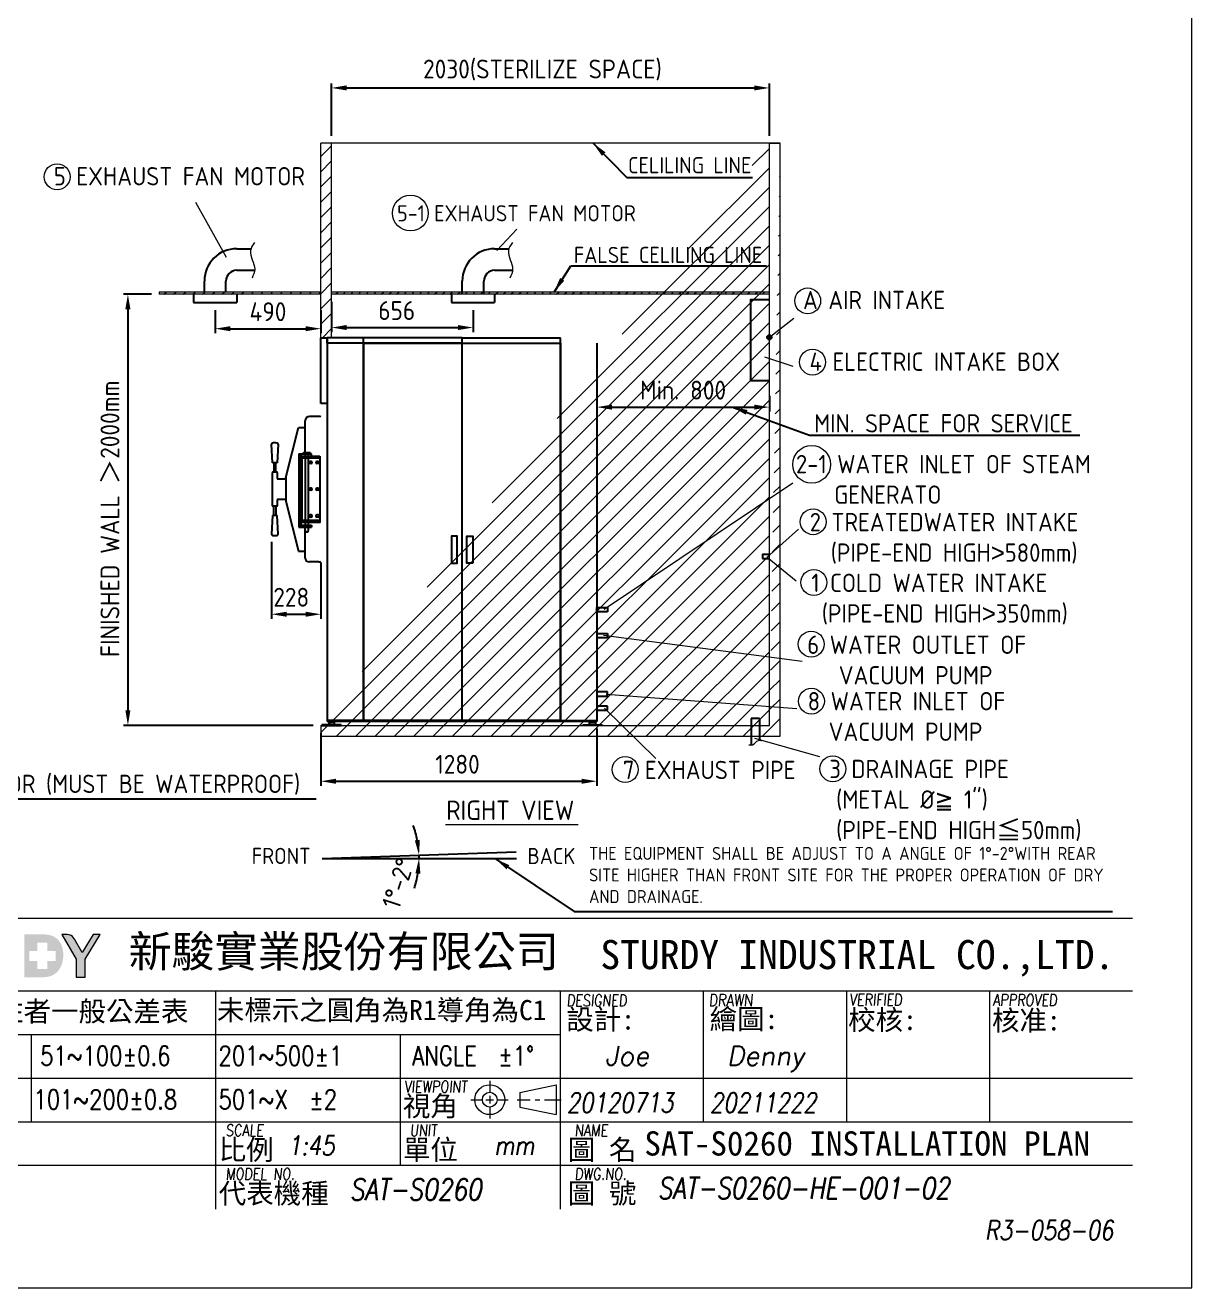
# Model space of a CAD drawing. Header units: millimetres. Extents: x -841000 to -196717, y -22833 to -2215.
# Drawn here: x -202127 to -196717, y -22833 to -16978 of the extents above; entities that cross this region are included whole.
import ezdxf

# ---------------------------------------------------------------- set-up
doc = ezdxf.new("R2010")
doc.units = ezdxf.units.MM
doc.header["$MEASUREMENT"] = 0
doc.linetypes.add('HIDDEN', pattern=[9.525, 6.35, -3.175])
doc.layers.get('0').update_dxf_attribs({"lineweight": 25})
for name, color, linetype, lineweight in [('D', 3, 'Continuous', 13), ('F', 7, 'Continuous', 15), ('H', 2, 'HIDDEN', 15), ('S', 4, 'Continuous', 15), ('T', 4, 'Continuous', 15)]:
    doc.layers.add(name, color=color, linetype=linetype, lineweight=lineweight)
doc.styles.get("Standard").update_dxf_attribs({"font": 'KAIU.TTF'})
doc.styles.add('STU25', font='isocp2.shx')
doc.styles.add('Text', font='romans.shx', dxfattribs={"width": 0.8, "oblique": 10})
doc.dimstyles.new('STU25', dxfattribs={"dimscale": 35, "dimtxt": 2.5, "dimasz": 2, "dimexe": 0.6, "dimexo": 1, "dimgap": 1, "dimtad": 1, "dimdsep": 46, "dimtxsty": 'STU25', "dimcen": 2, "dimazin": 2, "dimtfac": 1, "dimtmove": 0, "dimatfit": 3, "dimfxl": 0, "dimtolj": 1, "dimtzin": 0, "dimarcsym": 0})
doc.dimstyles.new('STU25$7', dxfattribs={"dimscale": 35, "dimtxt": 2.5, "dimasz": 2, "dimexe": 1.25, "dimexo": 0.625, "dimgap": 1, "dimtad": 0, "dimdec": 4, "dimdsep": 46, "dimtxsty": 'STU25', "dimcen": 2.5, "dimazin": 2, "dimtfac": 1, "dimtdec": 4, "dimtmove": 0, "dimatfit": 3, "dimfxl": 0, "dimtolj": 1, "dimtzin": 0, "dimarcsym": 0})

# ---------------------------------------------------------------- blocks, each defined once
blk = doc.blocks.new('*D1')
at = {"layer": 'D', "color": 0, "lineweight": -2}
for p, q in [((-200706.1, -18260), (-200706.1, -18400.7)), ((-200050.1, -18299.2), (-200050.1, -18400.7)), ((-200636.1, -18379.7), (-200120.1, -18379.7))]:
    blk.add_line(p, q, dxfattribs=at)
at = {"layer": 'D', "color": 0}
for points in [[(-200636.1, -18368), (-200636.1, -18391.3), (-200706.1, -18379.7)], [(-200120.1, -18391.3), (-200120.1, -18368), (-200050.1, -18379.7)]]:
    blk.add_solid(points, dxfattribs=at)
at = {"layer": 'Defpoints', "color": 0}
for p in [(-200706.1, -18225), (-200050.1, -18264.2), (-200050.1, -18379.7)]:
    blk.add_point(p, dxfattribs=at)
at = {"layer": 'D', "color": 0, "insert": (-200404.1, -18300.9), "char_height": 87.5, "attachment_point": 5, "style": 'STU25'}
blk.add_mtext('\\A1;656', dxfattribs=at)
blk = doc.blocks.new('*D5')
at = {"layer": 'D', "color": 0, "lineweight": -2}
for p, q in [((-199476.1, -18696.5), (-199476.1, -18769.8)), ((-198676.1, -18696.5), (-198676.1, -18769.8)), ((-199406.1, -18748.8), (-198746.1, -18748.8))]:
    blk.add_line(p, q, dxfattribs=at)
at = {"layer": 'D', "color": 0}
for points in [[(-199406.1, -18737.1), (-199406.1, -18760.5), (-199476.1, -18748.8)], [(-198746.1, -18760.5), (-198746.1, -18737.1), (-198676.1, -18748.8)]]:
    blk.add_solid(points, dxfattribs=at)
at = {"layer": 'Defpoints', "color": 0}
for p in [(-199476.1, -18661.5), (-198676.1, -18661.5), (-198676.1, -18748.8)]:
    blk.add_point(p, dxfattribs=at)
at = {"layer": 'D', "color": 0, "insert": (-199076.1, -18670), "char_height": 87.5, "attachment_point": 5, "style": 'STU25'}
blk.add_mtext('\\A1;{\\Fisocp2.shx;Min. 800}', dxfattribs=at)
blk = doc.blocks.new('*D8')
at = {"layer": 'D', "color": 0, "lineweight": -2}
for p, q in [((-199476.1, -20240), (-199476.1, -20504.9)), ((-200756.1, -20260), (-200756.1, -20504.9)), ((-200686.1, -20483.9), (-199546.1, -20483.9))]:
    blk.add_line(p, q, dxfattribs=at)
at = {"layer": 'D', "color": 0}
for points in [[(-200686.1, -20472.2), (-200686.1, -20495.5), (-200756.1, -20483.9)], [(-199546.1, -20495.5), (-199546.1, -20472.2), (-199476.1, -20483.9)]]:
    blk.add_solid(points, dxfattribs=at)
at = {"layer": 'Defpoints', "color": 0}
for p in [(-200756.1, -20225), (-199476.1, -20205), (-199476.1, -20483.9)]:
    blk.add_point(p, dxfattribs=at)
at = {"layer": 'D', "color": 0, "insert": (-200122.2, -20405.1), "char_height": 87.5, "attachment_point": 5, "style": 'STU25'}
blk.add_mtext('\\A1;1280', dxfattribs=at)
blk = doc.blocks.new('*D11')
at = {"layer": 'D', "color": 0, "lineweight": -2}
for p, q in [((-201246.1, -18299.2), (-201246.1, -18406.1)), ((-200756.1, -18299.2), (-200756.1, -18406.1)), ((-201176.1, -18385.1), (-200826.1, -18385.1))]:
    blk.add_line(p, q, dxfattribs=at)
at = {"layer": 'D', "color": 0}
for points in [[(-201176.1, -18373.4), (-201176.1, -18396.7), (-201246.1, -18385.1)], [(-200826.1, -18396.7), (-200826.1, -18373.4), (-200756.1, -18385.1)]]:
    blk.add_solid(points, dxfattribs=at)
at = {"layer": 'Defpoints', "color": 0}
for p in [(-201246.1, -18264.2), (-200756.1, -18264.2), (-200756.1, -18385.1)]:
    blk.add_point(p, dxfattribs=at)
at = {"layer": 'D', "color": 0, "insert": (-201001.1, -18306.3), "char_height": 87.5, "attachment_point": 5, "style": 'STU25'}
blk.add_mtext('\\A1;490', dxfattribs=at)
blk = doc.blocks.new('*D13')
at = {"layer": 'D', "color": 0, "lineweight": -2}
for p, q in [((-200984.5, -19373.5), (-200984.5, -19730.4)), ((-200756.1, -19469), (-200756.1, -19730.4)), ((-200914.5, -19709.4), (-200826.1, -19709.4))]:
    blk.add_line(p, q, dxfattribs=at)
at = {"layer": 'D', "color": 0}
for points in [[(-200914.5, -19697.7), (-200914.5, -19721), (-200984.5, -19709.4)], [(-200826.1, -19721), (-200826.1, -19697.7), (-200756.1, -19709.4)]]:
    blk.add_solid(points, dxfattribs=at)
at = {"layer": 'Defpoints', "color": 0}
for p in [(-200984.5, -19338.5), (-200756.1, -19434), (-200756.1, -19709.4)]:
    blk.add_point(p, dxfattribs=at)
at = {"layer": 'D', "color": 0, "insert": (-200893, -19630.6), "char_height": 87.5, "attachment_point": 5, "style": 'STU25'}
blk.add_mtext('\\A1;228', dxfattribs=at)
blk = doc.blocks.new('外箱組面板側面')
for p, q in [((3566.1, -6862.1), (3566.1, -6557.1)), ((3566.1, -6557.1), (3596.1, -6557.1)), ((3596.1, -6557.1), (3596.1, -6862.1)), ((3764.6, -6557.1), (3596.1, -6557.1)), ((3596.1, -6582.1), (3596.1, -6557.1)), ((3764.6, -6582.1), (3764.6, -6557.1)), ((4677.6, -6582.1), (4677.6, -6557.1)), ((3764.6, -6582.1), (3596.1, -6582.1)), ((3596.1, -6862.1), (3566.1, -6862.1))]:
    blk.add_line(p, q)
at = {"color": 0}
for p, q in [((4221.1, -6557.1), (3764.6, -6557.1)), ((3764.6, -6582.1), (3764.6, -6557.1)), ((4221.1, -6557.1), (4677.6, -6557.1)), ((4221.1, -6582.1), (4221.1, -6557.1)), ((4221.1, -6582.1), (4221.1, -6557.1)), ((4221.1, -6582.1), (3764.6, -6582.1)), ((4221.1, -6582.1), (4677.6, -6582.1))]:
    blk.add_line(p, q, dxfattribs=at)
blk = doc.blocks.new('*D18')
at = {"layer": 'D', "color": 0, "lineweight": -2}
for start, end in [(10.92496, 19.84992), (0, 2), (342.15008, 351.07504)]:
    blk.add_arc((-200750.2, -20842), 449.8, start, end, dxfattribs=at)
at = {"layer": 'D', "color": 0}
for points in [[(-200320.1, -20758.1), (-200296.9, -20755.4), (-200300.6, -20826.3)], [(-200294.2, -20912.7), (-200317.4, -20910.9), (-200300.4, -20842)]]:
    blk.add_solid(points, dxfattribs=at)
at = {"layer": 'Defpoints', "color": 0}
for p in [(-200750.2, -20842), (-200750.2, -20842), (-200300.5, -20831.5), (-199849.7, -20810.6), (-199849.2, -20842)]:
    blk.add_point(p, dxfattribs=at)
at = {"layer": 'D', "color": 0, "insert": (-200397.3, -20956.9), "char_height": 87.5, "attachment_point": 5, "rotation": 71.96265, "style": 'STU25'}
blk.add_mtext('1%%D-2%%D', dxfattribs=at)
blk = doc.blocks.new('*D20')
at = {"layer": 'D', "color": 0, "lineweight": -2}
for p, q in [((-201541.1, -18225), (-201671.7, -18225)), ((-201650.7, -18295), (-201650.7, -20155)), ((-200791.1, -20225), (-201671.7, -20225))]:
    blk.add_line(p, q, dxfattribs=at)
at = {"layer": 'D', "color": 0}
for points in [[(-201639, -18295), (-201662.4, -18295), (-201650.7, -18225)], [(-201662.4, -20155), (-201639, -20155), (-201650.7, -20225)]]:
    blk.add_solid(points, dxfattribs=at)
at = {"layer": 'Defpoints', "color": 0}
for p in [(-201506.1, -18225), (-201650.7, -20225), (-200756.1, -20225)]:
    blk.add_point(p, dxfattribs=at)
at = {"layer": 'D', "color": 0, "insert": (-201777.6, -19908.2), "char_height": 87.5, "attachment_point": 1, "rotation": 90, "style": 'STU25'}
blk.add_mtext('\\A1;{\\Fisocp2.shx;FINISHED WALL \\f新細明體|b0|i0|c136|p16;＞\\Fisocp2.shx;2000mm}', dxfattribs=at)
blk = doc.blocks.new('*D21')
at = {"layer": 'D', "color": 0, "lineweight": -2}
for p, q in [((-200706.1, -17490), (-200706.1, -17247.3)), ((-200636.1, -17268.3), (-198746.1, -17268.3)), ((-198676.1, -17490), (-198676.1, -17247.3))]:
    blk.add_line(p, q, dxfattribs=at)
at = {"layer": 'D', "color": 0}
for points in [[(-200636.1, -17256.7), (-200636.1, -17280), (-200706.1, -17268.3)], [(-198746.1, -17280), (-198746.1, -17256.7), (-198676.1, -17268.3)]]:
    blk.add_solid(points, dxfattribs=at)
at = {"layer": 'Defpoints', "color": 0}
for p in [(-198676.1, -17268.3), (-200706.1, -17525), (-198676.1, -17525)]:
    blk.add_point(p, dxfattribs=at)
at = {"layer": 'D', "color": 0, "insert": (-200281.7, -17137.1), "char_height": 87.5, "attachment_point": 1, "style": 'STU25'}
blk.add_mtext('\\A1;{\\Fisocp2.shx;2030(STERILIZE SPACE)}', dxfattribs=at)
blk = doc.blocks.new('新駿LOGO')
at = {"layer": 'F'}
h = blk.add_hatch(color=256, dxfattribs=at)
edge = h.paths.add_edge_path()
edge.add_spline(control_points=[(-514.87, -443.62), (-514.87, -443.62), (-513.05, -443.62), (-513.05, -443.62)], knot_values=[-9, -9, -9, -9, -8, -8, -8, -8], degree=3, periodic=0)
edge.add_spline(control_points=[(-513.05, -443.62), (-512.51, -443.62), (-512.09, -443.52), (-511.79, -443.32)], knot_values=[-8, -8, -8, -8, -7, -7, -7, -7], degree=3, periodic=0)
edge.add_spline(control_points=[(-511.79, -443.32), (-511.48, -443.12), (-511.25, -442.85), (-511.09, -442.5)], knot_values=[-7, -7, -7, -7, -6, -6, -6, -6], degree=3, periodic=0)
edge.add_spline(control_points=[(-511.09, -442.5), (-510.93, -442.15), (-510.85, -441.76), (-510.85, -441.32)], knot_values=[-6, -6, -6, -6, -5, -5, -5, -5], degree=3, periodic=0)
edge.add_spline(control_points=[(-510.85, -441.32), (-510.85, -440.87), (-510.93, -440.49), (-511.1, -440.17)], knot_values=[-5, -5, -5, -5, -4, -4, -4, -4], degree=3, periodic=0)
edge.add_spline(control_points=[(-511.1, -440.17), (-511.27, -439.85), (-511.49, -439.61), (-511.78, -439.45)], knot_values=[-4, -4, -4, -4, -3, -3, -3, -3], degree=3, periodic=0)
edge.add_spline(control_points=[(-511.78, -439.45), (-512.06, -439.29), (-512.46, -439.2), (-512.97, -439.2)], knot_values=[-3, -3, -3, -3, -2, -2, -2, -2], degree=3, periodic=0)
edge.add_spline(control_points=[(-512.97, -439.2), (-512.97, -439.2), (-514.87, -439.2), (-514.87, -439.2)], knot_values=[-2, -2, -2, -2, -1, -1, -1, -1], degree=3, periodic=0)
edge.add_spline(control_points=[(-514.87, -439.2), (-514.87, -439.2), (-514.87, -443.62), (-514.87, -443.62)], knot_values=[-1, -1, -1, -1, 0, 0, 0, 0], degree=3, periodic=0)
h.paths.add_polyline_path([(-514.34, -441.95), (-514.34, -440.92), (-513.51, -440.92), (-513.51, -440.07), (-512.48, -440.07), (-512.48, -440.92), (-511.64, -440.92), (-511.64, -441.95), (-512.48, -441.95), (-512.48, -442.77), (-513.51, -442.77), (-513.51, -441.95)], flags=16)
h = blk.add_hatch(color=256, dxfattribs=at)
edge = h.paths.add_edge_path()
edge.add_spline(control_points=[(-509.51, -443.62), (-509.51, -443.62), (-509.51, -441.77), (-509.51, -441.77), (-509.51, -441.77), (-511, -439.2), (-511, -439.2), (-511, -439.2), (-510.64, -439.2), (-510.64, -439.2), (-510.64, -439.2), (-510.3, -439.19), (-510.04, -439.32), (-509.79, -439.45), (-509.71, -439.68), (-509.71, -439.68), (-509.71, -439.68), (-508.9, -441.07), (-508.9, -441.07), (-508.9, -441.07), (-507.78, -439.2), (-507.78, -439.2), (-507.78, -439.2), (-507.05, -439.2), (-507.05, -439.2), (-507.05, -439.2), (-508.59, -441.77), (-508.59, -441.77), (-508.59, -441.77), (-508.59, -443.62), (-508.59, -443.62), (-508.59, -443.62), (-509.51, -443.62), (-509.51, -443.62)], knot_values=[0, 0, 0, 0, 1, 1, 1, 2, 2, 2, 3, 3, 3, 4, 4, 4, 5, 5, 5, 6, 6, 6, 7, 7, 7, 8, 8, 8, 9, 9, 9, 10, 10, 10, 11, 11, 11, 11], degree=3, periodic=1)
at = {"layer": 'F', "lineweight": 0}
blk.add_open_spline([(-509.51, -443.62), (-509.51, -443.62), (-509.51, -441.77), (-509.51, -441.77), (-509.51, -441.77), (-511, -439.2), (-511, -439.2), (-511, -439.2), (-510.64, -439.2), (-510.64, -439.2), (-510.64, -439.2), (-510.3, -439.19), (-510.04, -439.32), (-509.79, -439.45), (-509.71, -439.68), (-509.71, -439.68), (-509.71, -439.68), (-508.9, -441.07), (-508.9, -441.07), (-508.9, -441.07), (-507.78, -439.2), (-507.78, -439.2), (-507.78, -439.2), (-507.05, -439.2), (-507.05, -439.2), (-507.05, -439.2), (-508.59, -441.77), (-508.59, -441.77), (-508.59, -441.77), (-508.59, -443.62), (-508.59, -443.62), (-508.59, -443.62), (-509.51, -443.62), (-509.51, -443.62)], degree=3, knots=[0, 0, 0, 0, 1, 1, 1, 2, 2, 2, 3, 3, 3, 4, 4, 4, 5, 5, 5, 6, 6, 6, 7, 7, 7, 8, 8, 8, 9, 9, 9, 10, 10, 10, 11, 11, 11, 11], dxfattribs=at)
at = {"attachment_point": 1, "style": 'STU25'}
for s, insert, char_height in [('{\\f標楷體|b0|i0|c136|p65;新駿實業股份有限公司}', (-504.12, -439.33), 3.25), ('{\\f標楷體|b0|i0|c136|p65;STURDY\\H0.9667x; \\H1.034x;INDUSTRIAL CO.,LTD.}', (-455.51, -439.78), 3)]:
    blk.add_mtext(s, dxfattribs=dict(at, insert=insert, char_height=char_height))
blk = doc.blocks.new('H421')
at = {"layer": 'F', "color": 7}
for p, q in [((155.91, 38.09), (286.91, 38.09)), ((211.36, 38.09), (286.91, 38.09)), ((155.91, 30.59), (286.91, 30.59)), ((192.41, 30.59), (192.41, 17.09)), ((242.66, 30.59), (242.66, 17.09)), ((257.41, 30.59), (257.41, 17.09)), ((272.16, 30.59), (272.16, 17.09)), ((155.91, 26.09), (227.91, 26.09)), ((173.41, 26.09), (173.41, 17.09)), ((211.41, 26.09), (211.41, 17.09)), ((155.91, 21.59), (286.91, 21.59)), ((214.91, 21.59), (286.91, 21.59)), ((227.91, 21.59), (286.91, 21.59)), ((155.91, 17.09), (286.91, 17.09)), ((211.41, 17.09), (211.41, 12.59)), ((227.91, 17.09), (227.91, 8.09)), ((286.91, 12.59), (155.91, 12.59))]:
    blk.add_line(p, q, dxfattribs=at)
at = {"layer": 'F'}
for p, q in [((227.91, 30.59), (227.91, 17.09)), ((192.41, 17.09), (192.41, 8.09))]:
    blk.add_line(p, q, dxfattribs=at)
at = {"layer": 'F', "color": 0}
for p, q in [((220.66, 21.32), (220.66, 20.14)), ((223.77, 20.14), (227.5, 20.92)), ((227.5, 20.92), (227.5, 17.84)), ((220.66, 19.77), (220.66, 19)), ((223.77, 20.14), (223.77, 18.62)), ((218.72, 19.38), (219.89, 19.38)), ((220.27, 19.38), (221.04, 19.38)), ((220.66, 18.62), (220.66, 17.45)), ((221.42, 19.38), (222.57, 19.38)), ((223.49, 19.38), (224.81, 19.38)), ((223.77, 18.62), (227.5, 17.84)), ((225.34, 19.38), (225.81, 19.38)), ((226.31, 19.38), (228.03, 19.38))]:
    blk.add_line(p, q, dxfattribs=at)
for radius in [1.54, 0.762]:
    blk.add_circle((220.66, 19.38), radius, dxfattribs=at)
blk.add_blockref('新駿LOGO', (687.56, 475.62))
at = {"layer": 'F', "lineweight": -3}
for s, height, p in [('未標示之圓角為R1導角為C1', 2.0757, (192.54, 27.58)), ('未標註者一般公差表', 2.076, (164.12, 27.45)), ('設計:', 2.076, (228.54, 26.61)), ('繪圖:', 2.076, (243.32, 26.66)), ('校核:', 2.076, (257.59, 26.57)), ('核准:', 2.076, (272.41, 26.52)), ('視角', 2.076, (211.71, 17.69)), ('比例', 2.076, (192.73, 13.19)), ('單位', 2.076, (211.71, 13.19)), ('圖 名', 2.076, (228.7, 13.19)), ('代表機種', 2.076, (192.73, 8.69)), ('圖 號', 2.076, (228.7, 8.69))]:
    blk.add_text(s, height=height, dxfattribs=at).set_placement(p)
at = {"layer": 'F', "color": 1, "lineweight": 15, "style": 'Text', "oblique": 5, "width": 0.8}
for s, height, p in [('DESIGNED', 1.2, (228.57, 29.01)), ('DRAWN', 1.245, (243.23, 29.03)), ('VERIFIED', 1.2, (257.72, 29.09)), ('APPROVED', 1.2, (272.5, 29.06)), ('VIEWPOINT', 1.2, (211.83, 20.13)), ('SCALE', 1.2, (193.44, 15.63)), ('UNIT', 1.2, (212.42, 15.63)), ('NAME', 1.2, (229.41, 15.63)), ('MODEL NO.', 1.2, (193.44, 11.13)), ('DWG.NO.', 1.2, (229.41, 11.13))]:
    blk.add_text(s, height=height, dxfattribs=at).set_placement(p)
at = {"layer": 'F', "lineweight": 20, "style": 'Text', "width": 0.8}
for s, p in [('51~100±0.6', (174.32, 22.91)), ('201~500±1', (192.72, 22.91)), ('ANGLE  ±1%%D', (212.68, 22.91)), ('101~200±0.8', (173.63, 18.41)), ('501~X  ±2', (192.72, 18.41))]:
    blk.add_text(s, height=2, dxfattribs=at).set_placement(p)

msp = doc.modelspace()

# ---------------------------------------------------------------- hatches: boundary and pattern name
msp.add_hatch(color=256).paths.add_polyline_path([(-198665.337, -18425.011, 1), (-198686.858, -18425.011, 1)])
at = {"layer": 'H', "ltscale": 5}
h = msp.add_hatch(dxfattribs=at)
h.set_pattern_fill('ANSI31', color=256, scale=20, style=0)
h.set_pattern_definition([(45, (30457.27, -708.72), (-44.90128, 44.90128), [])])
h.paths.add_polyline_path([(-198676.097, -17525.011), (-198626.097, -17525.011)], flags=16)
h.paths.add_polyline_path([(-198676.097, -17525.011), (-198626.097, -17525.011)], flags=16)
h.paths.add_polyline_path([(-198676.097, -17525.011), (-198626.097, -17525.011)], flags=0)
h.paths.add_polyline_path([(-198676.097, -17525.011), (-198626.097, -17525.011)], flags=0)
h.paths.add_polyline_path([(-198676.097, -17525.011), (-198626.097, -17525.011)], flags=0)
h.paths.add_polyline_path([(-198676.097, -17525.011), (-198626.097, -17525.011)], flags=0)
h.paths.add_polyline_path([(-198676.097, -17525.011), (-198626.097, -17525.011)], flags=0)
h.paths.add_polyline_path([(-198676.097, -17525.011), (-198626.097, -17525.011)], flags=0)
h.paths.add_polyline_path([(-198676.097, -17525.011), (-198626.097, -17525.011)], flags=0)
h.paths.add_polyline_path([(-198676.097, -17525.011), (-198626.097, -17525.011)], flags=0)
h.paths.add_polyline_path([(-198676.097, -17525.011), (-198626.097, -17525.011)], flags=0)
h.paths.add_polyline_path([(-198676.097, -17525.011), (-198626.097, -17525.011)], flags=0)
h.paths.add_polyline_path([(-198676.097, -17525.011), (-198626.097, -17525.011)], flags=0)
h.paths.add_polyline_path([(-198676.097, -17525.011), (-198626.097, -17525.011)], flags=0)
h.paths.add_polyline_path([(-198676.097, -17525.011), (-198626.097, -17525.011)], flags=0)
h.paths.add_polyline_path([(-198676.097, -17525.011), (-198626.097, -17525.011)], flags=0)
h.paths.add_polyline_path([(-198676.097, -17525.011), (-198626.097, -17525.011)], flags=0)
edge = h.paths.add_edge_path()
edge.add_line((-198626.097, -20275.011), (-198626.097, -17525.011))
edge.add_line((-198676.097, -20225.011), (-198676.097, -17525.011))
edge.add_line((-200756.097, -20275.011), (-198626.097, -20275.011))
edge.add_line((-200756.097, -20225.011), (-198676.097, -20225.011))
edge.add_line((-200756.097, -20225.011), (-200756.097, -20275.011))
h = msp.add_hatch(dxfattribs=at)
h.set_pattern_fill('ANSI31', color=256, scale=400, style=0)
h.set_pattern_definition([(45, (13783.546, 94.84), (-35.355339, 35.355339), [])])
h.paths.add_polyline_path([(-200756.097, -18427.011), (-200706.097, -18427.011), (-200706.097, -17525.011), (-200756.097, -17525.011)])
at = {"layer": 'H'}
h = msp.add_hatch(dxfattribs=at)
h.set_pattern_fill('ANSI31', color=256, scale=10, style=0)
h.set_pattern_definition([(45, (13620.032, 390.92), (-22.4506403, 22.4506403), [])])
h.paths.add_polyline_path([(-200756.828, -18215.011), (-201506.828, -18215.011), (-201506.828, -18225.011), (-200756.828, -18225.011)])
h = msp.add_hatch(dxfattribs=at)
h.set_pattern_fill('ANSI31', color=256, scale=200, style=0)
h.set_pattern_definition([(45, (13783.546, 94.84), (-17.6776695, 17.6776695), [])])
h.paths.add_polyline_path([(-198676.097, -18215.011), (-200706.097, -18215.011), (-200706.097, -18225.011), (-198676.097, -18225.011)])

# ---------------------------------------------------------------- linework, layer by layer
for p, q in [((-201146.097, -18014.263), (-201080.177, -18014.263)), ((-199950.097, -18014.263), (-199884.177, -18014.263)), ((-201146.097, -18114.263), (-201062.803, -18114.263)), ((-199950.097, -18114.263), (-199866.803, -18114.263)), ((-201296.097, -18215.011), (-201296.097, -18164.263)), ((-201196.097, -18215.011), (-201196.097, -18164.263)), ((-200100.097, -18225.011), (-200100.097, -18164.263)), ((-200000.097, -18225.011), (-200000.097, -18164.263)), ((-201346.097, -18225.011), (-201346.097, -18264.155)), ((-201346.097, -18264.155), (-201146.097, -18264.155)), ((-201146.097, -18225.011), (-201146.097, -18264.155)), ((-200150.097, -18225.011), (-200150.097, -18264.155)), ((-200150.097, -18264.155), (-199950.097, -18264.155)), ((-199950.097, -18225.011), (-199950.097, -18264.155)), ((-200726.097, -18452.011), (-200726.097, -20207.011)), ((-200557.597, -20202.011), (-200557.597, -18452.011)), ((-200556.597, -20202.011), (-200556.597, -18452.011)), ((-200556.597, -18452.011), (-200101.597, -18452.011)), ((-200101.597, -18452.011), (-200101.597, -20202.011)), ((-200100.597, -20202.011), (-200100.597, -18452.011)), ((-200100.597, -18452.011), (-199645.597, -18452.011)), ((-199645.597, -18452.011), (-199645.597, -20202.011)), ((-199644.597, -18452.011), (-199644.597, -20202.011)), ((-199476.097, -18452.011), (-199476.097, -20207.011)), ((-200765.097, -18792.011), (-200809.097, -18792.011)), ((-200918.297, -19074.511), (-200859.26, -18842.811)), ((-200859.26, -18842.811), (-200829.097, -18842.811)), ((-200829.097, -18958.511), (-200829.097, -18812.011)), ((-200980.047, -19007.524), (-200984.547, -18920.524)), ((-200954.547, -18920.524), (-200959.047, -19007.524)), ((-200858.097, -18965.511), (-200858.097, -19305.511)), ((-200858.097, -18965.511), (-200798.597, -18965.511)), ((-200848.097, -18965.511), (-200848.097, -19305.511)), ((-200836.097, -18959.011), (-200835.597, -18958.511)), ((-200836.097, -18965.011), (-200836.097, -18959.011)), ((-200835.597, -18965.511), (-200836.097, -18965.011)), ((-200835.597, -18958.511), (-200806.597, -18958.511)), ((-200806.597, -18965.511), (-200835.597, -18965.511)), ((-200829.097, -18965.511), (-200829.097, -19273.511)), ((-200813.097, -19273.511), (-200813.097, -18965.511)), ((-200806.597, -18958.511), (-200806.097, -18959.011)), ((-200806.097, -18965.011), (-200806.597, -18965.511)), ((-200806.097, -18959.011), (-200806.097, -18965.011)), ((-200798.597, -18975.511), (-200798.597, -18965.511)), ((-200959.047, -19007.524), (-200980.047, -19007.524)), ((-200974.297, -19007.524), (-200974.297, -19050.761)), ((-200964.797, -19050.761), (-200964.797, -19007.524)), ((-200848.097, -18975.511), (-200798.597, -18975.511)), ((-200848.097, -18975.511), (-200848.097, -18975.511)), ((-200843.597, -18985.511), (-200843.597, -19273.511)), ((-200813.097, -19273.511), (-200813.097, -18975.511)), ((-200800.597, -19000.511), (-200803.597, -19000.511)), ((-200800.597, -19010.511), (-200803.597, -19010.511)), ((-200770.597, -19000.511), (-200773.597, -19000.511)), ((-200770.597, -19010.511), (-200773.597, -19010.511)), ((-200761.097, -18975.511), (-200761.097, -19283.511)), ((-200981.047, -19051.761), (-200981.047, -19207.261)), ((-200959.047, -19050.761), (-200980.047, -19050.761)), ((-200958.047, -19051.761), (-200958.047, -19082.011)), ((-200958.047, -19082.011), (-200918.297, -19082.011)), ((-200918.297, -19074.511), (-200918.297, -19184.511)), ((-200800.597, -19124.511), (-200803.597, -19124.511)), ((-200800.597, -19134.511), (-200803.597, -19134.511)), ((-200770.597, -19124.511), (-200773.597, -19124.511)), ((-200770.597, -19134.511), (-200773.597, -19134.511)), ((-200918.297, -19177.011), (-200958.047, -19177.011)), ((-200958.047, -19177.011), (-200958.047, -19207.261)), ((-200918.297, -19184.511), (-200859.26, -19416.211)), ((-200980.047, -19251.499), (-200984.547, -19338.499)), ((-200959.047, -19208.261), (-200980.047, -19208.261)), ((-200959.047, -19251.499), (-200980.047, -19251.499)), ((-200974.297, -19251.499), (-200974.297, -19208.261)), ((-200964.797, -19208.261), (-200964.797, -19251.499)), ((-200954.547, -19338.499), (-200959.047, -19251.499)), ((-200800.597, -19248.511), (-200803.597, -19248.511)), ((-200800.597, -19258.511), (-200803.597, -19258.511)), ((-200770.597, -19248.511), (-200773.597, -19248.511)), ((-200770.597, -19258.511), (-200773.597, -19258.511)), ((-200858.097, -19305.511), (-200798.597, -19305.511)), ((-200848.097, -19295.511), (-200798.597, -19295.511)), ((-200848.097, -19295.511), (-200848.097, -19295.511)), ((-200848.097, -19295.511), (-200848.097, -19295.511)), ((-200829.097, -19283.511), (-200829.097, -19295.511)), ((-200829.097, -19447.011), (-200829.097, -19305.511)), ((-200829.097, -19317.511), (-200827.097, -19327.511)), ((-200815.097, -19327.511), (-200813.097, -19317.511)), ((-200813.097, -19295.511), (-200813.097, -19283.511)), ((-200761.097, -19283.511), (-200813.097, -19283.511)), ((-200813.097, -19317.511), (-200813.097, -19305.511)), ((-200798.597, -19295.511), (-200798.597, -19305.511)), ((-200827.097, -19327.511), (-200815.097, -19327.511)), ((-200859.26, -19416.211), (-200829.097, -19416.211)), ((-198708.472, -19430.479), (-198676.097, -19430.479)), ((-198708.472, -19430.479), (-198708.472, -19450.479)), ((-200765.097, -19467.011), (-200809.097, -19467.011)), ((-198708.472, -19450.479), (-198676.097, -19450.479)), ((-199476.097, -19698.125), (-199476.097, -19678.125)), ((-199476.097, -19678.125), (-199426.097, -19678.125)), ((-199426.097, -19698.125), (-199476.097, -19698.125)), ((-199426.097, -19678.125), (-199426.097, -19698.125)), ((-199476.097, -19798.125), (-199426.097, -19798.125)), ((-199426.097, -19818.125), (-199476.097, -19818.125)), ((-199426.097, -19798.125), (-199426.097, -19818.125)), ((-199426.097, -20069.125), (-199476.097, -20069.125)), ((-199426.097, -20089.125), (-199426.097, -20069.125)), ((-199476.097, -20089.125), (-199426.097, -20089.125)), ((-199426.097, -20135.011), (-199476.097, -20135.011)), ((-199426.097, -20155.011), (-199426.097, -20135.011)), ((-199476.097, -20155.011), (-199426.097, -20155.011)), ((-198721.097, -20192.636), (-198761.097, -20192.636)), ((-198761.097, -20192.636), (-198761.097, -20315.893)), ((-198721.097, -20192.636), (-198721.097, -20294.06)), ((-200661.597, -20222.011), (-200750.597, -20222.011)), ((-200750.597, -20222.011), (-200750.597, -20225.011)), ((-200750.597, -20225.011), (-200661.597, -20225.011)), ((-200557.597, -20202.011), (-200726.097, -20202.011)), ((-199476.097, -20207.011), (-200726.097, -20207.011)), ((-200719.376, -20218.731), (-200722.657, -20222.011)), ((-200719.376, -20212.011), (-200719.376, -20222.011)), ((-200692.818, -20212.011), (-200719.376, -20212.011)), ((-200713.997, -20207.011), (-200713.997, -20212.011)), ((-200698.197, -20212.011), (-200698.197, -20207.011)), ((-200692.818, -20222.011), (-200692.818, -20212.011)), ((-200692.818, -20218.731), (-200689.538, -20222.011)), ((-200661.597, -20225.011), (-200661.597, -20222.011)), ((-200101.597, -20202.011), (-200556.597, -20202.011)), ((-199645.597, -20202.011), (-200100.597, -20202.011)), ((-199645.597, -20202.011), (-199476.097, -20202.011)), ((-199540.597, -20225.011), (-199540.597, -20222.011)), ((-199540.597, -20222.011), (-199451.597, -20222.011)), ((-199451.597, -20225.011), (-199540.597, -20225.011)), ((-199509.376, -20218.731), (-199512.657, -20222.011)), ((-199509.376, -20222.011), (-199509.376, -20212.011)), ((-199509.376, -20212.011), (-199482.818, -20212.011)), ((-199503.997, -20212.011), (-199503.997, -20207.011)), ((-199488.197, -20207.011), (-199488.197, -20212.011)), ((-199482.818, -20212.011), (-199482.818, -20222.011)), ((-199482.818, -20218.731), (-199479.538, -20222.011)), ((-199451.597, -20222.011), (-199451.597, -20225.011)), ((-200750.196, -20842.012), (-199849.745, -20810.567)), ((-200750.196, -20842.012), (-199849.196, -20842.012))]:
    msp.add_line(p, q)
msp.add_lwpolyline([(-198676.097, -18251.142), (-198763.683, -18251.142), (-198763.683, -18625.011), (-198676.097, -18625.011)])
for points in [[(-200761.097, -18975.511), (-200761.097, -18985.511), (-200843.597, -18985.511), (-200843.597, -18975.511)], [(-200761.097, -19273.511), (-200761.097, -19283.511), (-200843.597, -19283.511), (-200843.597, -19273.511)], [(-200150.597, -19472.011), (-200123.597, -19472.011), (-200123.597, -19347.011), (-200150.597, -19347.011)], [(-200051.597, -19472.011), (-200078.597, -19472.011), (-200078.597, -19347.011), (-200051.597, -19347.011)]]:
    msp.add_lwpolyline(points, close=True)
msp.add_circle((-198676.097, -18425.011), 10.761)
for centre, radius, start, end in [((-201146.097, -18164.263), 150, 90, 180), ((-199950.097, -18164.263), 150, 90, 180), ((-201146.097, -18164.263), 50, 90, 180), ((-199950.097, -18164.263), 50, 90, 180), ((-200809.097, -18812.011), 20, 90, 180), ((-200765.097, -18812.011), 20, 63.256316, 90), ((-200979.541, -18920.524), 5.007, 101.3528854, 180), ((-200969.547, -18970.296), 55.773, 78.6471146, 101.3528854), ((-200959.554, -18920.524), 5.007, 354.0781277, 78.6471146), ((-200803.597, -19005.511), 5, 90, 270), ((-200800.597, -19005.511), 5, 270, 90), ((-200773.597, -19005.511), 5, 90, 270), ((-200770.597, -19005.511), 5, 270, 90), ((-200980.047, -19051.761), 1, 90, 180), ((-200959.047, -19051.761), 1, 0, 90), ((-200803.597, -19129.511), 5, 90, 270), ((-200800.597, -19129.511), 5, 270, 90), ((-200773.597, -19129.511), 5, 90, 270), ((-200770.597, -19129.511), 5, 270, 90), ((-200980.047, -19207.261), 1, 180, 270), ((-200959.047, -19207.261), 1, 270, 0), ((-200803.597, -19253.511), 5, 90, 270), ((-200800.597, -19253.511), 5, 270, 90), ((-200773.597, -19253.511), 5, 90, 270), ((-200770.597, -19253.511), 5, 270, 90), ((-200979.541, -19338.499), 5.007, 180, 258.6471146), ((-200969.547, -19288.726), 55.773, 258.6471146, 281.3528854), ((-200959.554, -19338.499), 5.007, 281.3528854, 5.9218723), ((-200809.097, -19447.011), 20, 180, 270), ((-200765.097, -19447.011), 20, 270, 296.743684)]:
    msp.add_arc(centre, radius, start, end)
at = {"layer": 'D'}
for p, q in [((-201193.386, -18054.846), (-201336.222, -17799.003)), ((-199939.747, -18022.214), (-199846.677, -17922.652)), ((-198676.097, -18425.011), (-198562.018, -18336.678)), ((-198698.53, -18515.33), (-198566.817, -18558.651)), ((-199441.957, -19686.541), (-198566.641, -19100.023)), ((-198686.834, -19444.153), (-198541.329, -19314.892)), ((-198686.834, -19444.153), (-198551.752, -19554.248)), ((-199445.535, -19806.867), (-198524.547, -19926.834)), ((-199432.151, -20079.614), (-198548.61, -20147.273)), ((-199440.614, -20144.628), (-199203.19, -20378.866)), ((-198744.628, -20283.84), (-198443.901, -20369.174)), ((-200177.949, -20684.725), (-199563.081, -20684.725))]:
    msp.add_line(p, q, dxfattribs=at)
for centre, radius in [((-201978.808, -17680.34), 60), ((-200340.465, -17848.767), 82.93), ((-198498.28, -18256.266), 60), ((-198475.658, -18539.988), 60), ((-198479.804, -19014.18), 87.5), ((-198473.215, -19280.325), 60), ((-198469.894, -19561.874), 60), ((-198481.726, -19847.777), 60), ((-198481.032, -20112.512), 60), ((-199344.401, -20429.744), 60), ((-198381.513, -20426.168), 60)]:
    msp.add_circle(centre, radius, dxfattribs=at)
for points in [[(-201063.863, -17984.686), (-201082.125, -18022.591), (-201062.458, -18108.928), (-201075.101, -18151.045)], [(-199867.863, -17984.686), (-199886.125, -18022.591), (-199866.458, -18108.928), (-199879.101, -18151.045)], [(-198771.761, -20314.753), (-198753.432, -20314.753), (-198727.026, -20294.884), (-198711.804, -20294.884)]]:
    msp.add_spline(points, degree=3, dxfattribs=at)
at = {"layer": 'F', "color": 6}
msp.add_lwpolyline([(-209902.253, -13563.082), (-209902.253, -22833.082), (-196717.253, -22833.082), (-196717.253, -13563.082)], close=True, dxfattribs=at)
msp.add_lwpolyline([(-209902.253, -13563.082), (-209902.253, -22833.082), (-196717.253, -22833.082), (-196717.253, -13563.082)], close=True, dxfattribs=at)
at = {"layer": 'H'}
msp.add_line((-200756.097, -18427.011), (-200706.097, -18427.011), dxfattribs=at)
at = {"layer": 'S'}
for p, q in [((-198676.097, -17525.011), (-200756.097, -17525.011)), ((-200756.097, -18427.011), (-200756.097, -17525.011)), ((-200706.097, -18427.011), (-200706.097, -17525.011)), ((-198676.097, -20225.011), (-198676.097, -17525.011)), ((-198626.097, -17525.011), (-198676.097, -17525.011)), ((-198676.097, -17525.011), (-198626.097, -17525.011)), ((-198626.097, -20275.011), (-198626.097, -17525.011)), ((-201506.097, -18215.011), (-201506.097, -18225.011)), ((-200756.097, -18215.011), (-201506.097, -18215.011)), ((-200756.097, -18225.011), (-201506.097, -18225.011)), ((-200756.097, -18225.011), (-200756.097, -18215.011)), ((-198676.097, -18215.011), (-200706.097, -18215.011)), ((-198676.097, -18225.011), (-200706.097, -18225.011)), ((-198676.097, -18225.627), (-198676.097, -18215.011)), ((-200756.097, -20225.011), (-198676.097, -20225.011)), ((-200756.097, -20225.011), (-200756.097, -20275.011)), ((-200756.097, -20275.011), (-198626.097, -20275.011))]:
    msp.add_line(p, q, dxfattribs=at)

# ---------------------------------------------------------------- block references
msp.add_blockref('外箱組面板側面', (-204322.19, -11869.887))
at = {"xscale": 45, "yscale": 45, "zscale": 45}
msp.add_blockref('H421', (-209902.253, -22833.082), dxfattribs=at)

# ---------------------------------------------------------------- texts
at = {"layer": 'D', "color": 4}
msp.add_text('SAT-S0260 INSTALLATION PLAN', height=112.5, dxfattribs=at).set_placement((-199255.338, -22220.048))
at = {"layer": 'D', "attachment_point": 1}
for s, insert, char_height in [('{\\Fisocp.shx;\\C3;CELILING LINE}', (-199331.236, -17589.241), 75), ('{\\Fisocp2.shx;\\C3;5 EXHAUST FAN MOTOR}', (-201993.921, -17635.487), 85), ('{\\Fisocp2.shx;\\C3;5-1 EXHAUST FAN MOTOR}', (-200402.1, -17812.15), 75), ('{\\Fisocp2.shx;\\C3;FALSE CELILING LINE}', (-199582.766, -18005.474), 75), ('{\\Fisocp2.shx;\\C3;A AIR INTAKE}', (-198519.995, -18209.472), 85), ('{\\Fisocp2.shx;\\C3;4 ELECTRIC INTAKE BOX}', (-198489.607, -18495.643), 85), ('{\\Fisocp2.shx;\\C3;MIN. SPACE FOR SERVICE}', (-198468.261, -18781.499), 85), ('{\\Fisocp2.shx;\\C3;2-1 WATER INLET OF STEAM \\P  \\f???|b0|i0|c0|p65; \\Fisocp2.shx; GENERATO}', (-198552.622, -18970.569), 85), ('{\\Fisocp2.shx;2 TREATEDWATER INTAKE\\P  (PIPE-END HIGH\\f新細明體|b0|i0|c136|p18;>\\Fisocp2.shx;580mm)}', (-198488.743, -19239.514), 85), ('{\\Fisocp2.shx;1 COLD WATER INTAKE\\P (PIPE-END HIGH\\f新細明體|b0|i0|c136|p18;>\\Fisocp2.shx;350mm)}', (-198481.491, -19521.304), 85), ('{\\Fisocp2.shx;\\C3;6 WATER OUTLET OF \\P   VACUUM PUMP}', (-198500.084, -19808.306), 85), ('{\\Fisocp2.shx;\\C3;8 WATER INLET OF \\P  VACUUM PUMP}', (-198498.253, -20070.191), 85), ('{\\Fisocp2.shx;\\C3;7 EXHAUST PIPE}', (-199355.354, -20389.146), 85), ('{\\Fisocp2.shx;3 DRAINAGE PIPE \\P\\f???|b0|i0|c0|p65; \\Fisocp2.shx;(METAL %%C\\f新細明體|b0|i0|c136|p18;≧\\Fisocp2.shx; 1")\\P\\f????|b0|i0|c0|p18; \\Fisocp2.shx;(PIPE-END HIGH}≦{\\Fisocp2.shx;50mm)}', (-198397.88, -20384.436), 85), ('{\\Fisocp2.shx;\\C3;FLOOR (MUST BE WATERPROOF)}', (-202383.457, -20453.598), 85), ('{\\Fisocp2.shx;\\C11;RIGHT VIEW}', (-200174.494, -20573.452), 90), ('{\\Fisocp2.shx;\\C3;THE EQUIPMENT SHALL BE ADJUST TO A ANGLE OF 1%%d-2%%dWITH REAR \\PSITE HIGHER THAN FRONT SITE FOR THE PROPER OPERATION OF DRY \\PAND DRAINAGE.}', (-199512.094, -20788.668), 60)]:
    msp.add_mtext(s, dxfattribs=dict(at, insert=insert, char_height=char_height))
at = {"layer": 'D', "char_height": 75, "width": 218.181, "attachment_point": 1}
for s, insert in [('{\\Fisocp2.shx;FRONT}', (-201076.414, -20792.886)), ('{\\Fisocp2.shx;BACK}', (-199797.891, -20793.336))]:
    msp.add_mtext(s, dxfattribs=dict(at, insert=insert))
at = {"layer": 'T', "lineweight": 20, "style": 'Text', "oblique": 10}
for s, p in [('Joe', (-199437.762, -21801.919)), ('Denny', (-198872.707, -21801.919))]:
    msp.add_text(s, height=90, dxfattribs=at).set_placement(p)
at = {"layer": 'T', "lineweight": 20, "style": 'Text', "oblique": 10, "width": 0.8}
for s, height, p in [('20120713', 90, (-199615.081, -22019.832)), ('20211222', 90, (-198951.331, -22019.832)), ('1:45', 90, (-200908.733, -22218.71)), ('mm', 90, (-199952.117, -22218.455)), ('SAT-S0260', 99, (-200621.773, -22426.312)), ('SAT-S0260-HE-001-02', 99, (-199193.995, -22420.018))]:
    msp.add_text(s, height=height, dxfattribs=at).set_placement(p)
at = {"layer": 'T', "linetype": 'Continuous', "lineweight": 20, "insert": (-197676.423, -22521.059), "char_height": 90, "attachment_point": 1, "style": 'Text'}
msp.add_mtext('{R3-058-06}', dxfattribs=at)

# ---------------------------------------------------------------- dimensions: what is measured, and where the dimension line sits
at = {"layer": 'D'}
dim = msp.add_linear_dim(base=(-198676.097, -17268.331), p1=(-200706.097, -17525.011), p2=(-198676.097, -17525.011), text='{\\Fisocp2.shx;<>(STERILIZE SPACE)}', dimstyle='STU25', dxfattribs=at)
dim.commit()
dim.dimension.update_dxf_attribs({"geometry": '*D21', "text_midpoint": (-199691.097, -17185.206)})
dim = msp.add_linear_dim(base=(-201650.696, -20225.011), p1=(-201506.097, -18225.011), p2=(-200756.097, -20225.011), angle=90, text='{\\Fisocp2.shx;FINISHED WALL \\f新細明體|b0|i0|c136|p16;＞\\Fisocp2.shx;<>mm}', dimstyle='STU25', dxfattribs=at)
dim.commit()
dim.dimension.update_dxf_attribs({"geometry": '*D20', "text_midpoint": (-201650.696, -19243.757), "dimtype": 160})
for base, p1, p2, picture, middle in [((-200756.097, -18385.073), (-201246.097, -18264.155), (-200756.097, -18264.155), '*D11', (-201001.097, -18385.073)), ((-200050.097, -18379.651), (-200706.097, -18225.011), (-200050.097, -18264.155), '*D1', (-200404.097, -18379.651)), ((-199476.097, -20483.867), (-200756.097, -20225.011), (-199476.097, -20205.011), '*D8', (-200122.247, -20483.867))]:
    dim = msp.add_linear_dim(base=base, p1=p1, p2=p2, dimstyle='STU25', dxfattribs=at)
    dim.commit()
    dim.dimension.update_dxf_attribs({"geometry": picture, "text_midpoint": middle, "dimtype": 160})
dim = msp.add_linear_dim(base=(-198676.097, -18748.784), p1=(-199476.097, -18661.546), p2=(-198676.097, -18661.546), text='{\\Fisocp2.shx;Min. <>}', dimstyle='STU25', dxfattribs=at)
dim.commit()
dim.dimension.update_dxf_attribs({"geometry": '*D5', "text_midpoint": (-199076.097, -18748.784), "dimtype": 160})
dim = msp.add_linear_dim(base=(-200756.097, -19709.365), p1=(-200984.547, -19338.499), p2=(-200756.097, -19434.011), dimstyle='STU25', override={"dimdec": 0}, dxfattribs=at)
dim.commit()
dim.dimension.update_dxf_attribs({"geometry": '*D13', "text_midpoint": (-200892.972, -19709.365), "dimtype": 160})
dim = msp.add_angular_dim_2l(base=(-200300.482, -20831.544), line1=((-200750.196, -20842.012), (-199849.196, -20842.012)), line2=((-200750.196, -20842.012), (-199849.745, -20810.567)), text='1%%D-2%%D', dimstyle='STU25', override={"dimtxsty": 'STU25'}, dxfattribs=at)
dim.commit()
dim.dimension.update_dxf_attribs({"geometry": '*D18', "text_midpoint": (-200322.468, -20981.297), "dimtype": 162})

# ---------------------------------------------------------------- leaders
for points in [[(-199493.385, -17525.011), (-199336.92, -17684.023), (-198753.667, -17684.023)], [(-199674.619, -18215.011), (-199596.942, -18094.154), (-198689.792, -18094.154)], [(-198846.953, -18748.784), (-198490.254, -18878.723), (-197235.788, -18878.723)], [(-202690.766, -20225.011), (-202409.051, -20565.616), (-200777.046, -20565.616)], [(-199946.254, -20843.797), (-199581.225, -21088.747), (-197084.369, -21088.747)]]:
    msp.add_leader(points, dimstyle='STU25$7', override={"dimgap": 1, "dimtad": 0}, dxfattribs=at)

doc.saveas('drawing.dxf')
